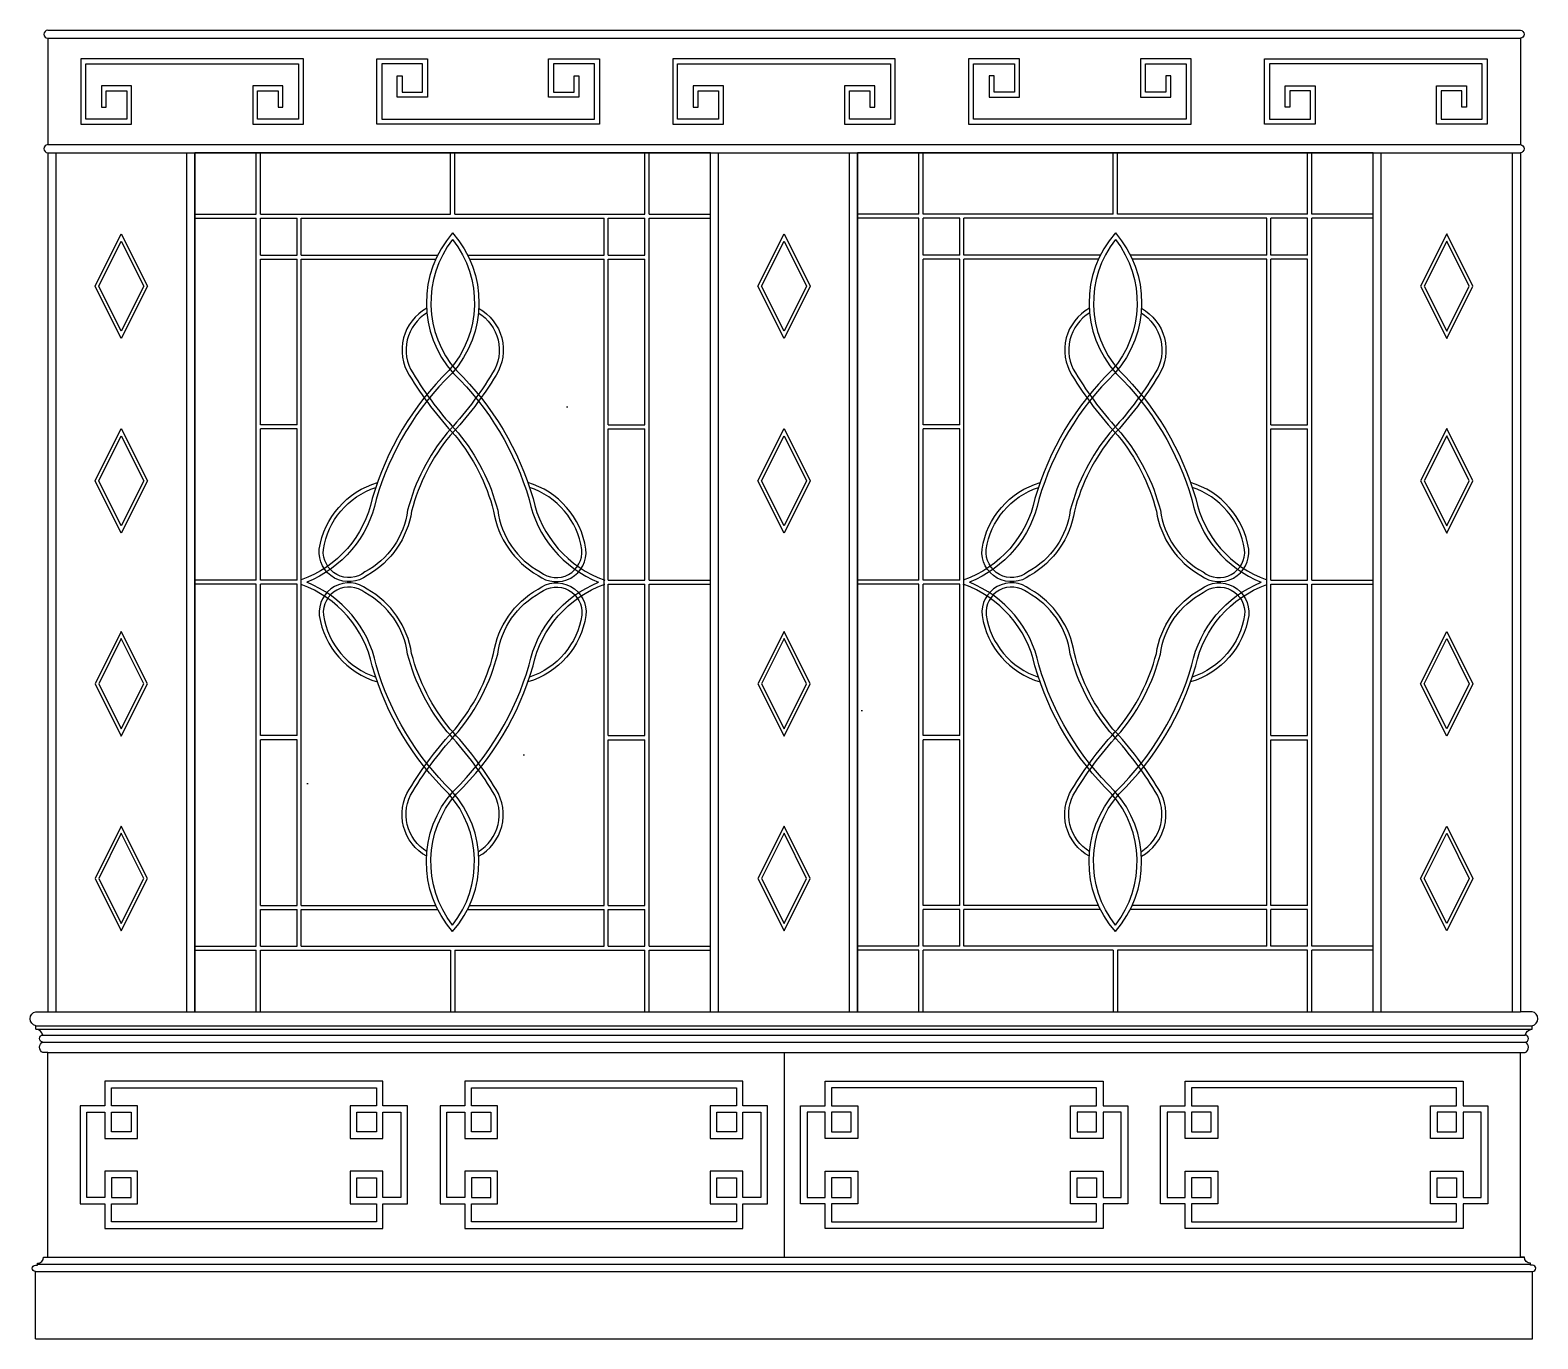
# Model space of a CAD drawing. Header units: metres. Extents: x 2563 to 4406, y 2334 to 3934.
import ezdxf

# ---------------------------------------------------------------- set-up
doc = ezdxf.new("R2010")
doc.units = ezdxf.units.M
for name, color, linetype in [('2', 2, 'Continuous'), ('3', 3, 'Continuous'), ('4', 4, 'Continuous'), ('7', 7, 'Continuous'), ('BH', 3, 'Continuous')]:
    doc.layers.add(name, color=color, linetype=linetype)

msp = doc.modelspace()

# ---------------------------------------------------------------- hatches: boundary and pattern name
at = {"layer": 'BH'}
h = msp.add_hatch(dxfattribs=at)
h.set_pattern_fill('AR-SAND', scale=20)
h.paths.add_polyline_path([(3076.89, 3784.37), (2844.39, 3784.37), (2844.39, 3709.37), (3076.89, 3709.37)])
h.paths.add_polyline_path([(3314.39, 3784.37), (3081.89, 3784.37), (3081.89, 3709.37), (3314.39, 3709.37)])
h.paths.add_polyline_path([(3394.39, 3784.37), (3319.39, 3784.37), (3319.39, 3709.37), (3394.39, 3709.37)])
h.paths.add_polyline_path([(2839.39, 3784.37), (2764.39, 3784.37), (2764.39, 3709.37), (2839.39, 3709.37)])
h.paths.add_polyline_path([(2839.39, 3704.37), (2764.39, 3704.37), (2764.39, 3261.87), (2839.39, 3261.87)])
h.paths.add_polyline_path([(2839.39, 3256.87), (2764.39, 3256.87), (2764.39, 2814.37), (2839.39, 2814.37)])
h.paths.add_polyline_path([(3394.39, 3256.87), (3319.39, 3256.87), (3319.39, 2814.37), (3394.39, 2814.37)])
h.paths.add_polyline_path([(3394.39, 3704.37), (3319.39, 3704.37), (3319.39, 3261.87), (3394.39, 3261.87)])
h.paths.add_polyline_path([(3394.39, 2809.37), (3319.39, 2809.37), (3319.39, 2734.37), (3394.39, 2734.37)])
h.paths.add_polyline_path([(3314.39, 2809.37), (3081.89, 2809.37), (3081.89, 2734.37), (3314.39, 2734.37)])
h.paths.add_polyline_path([(3076.89, 2809.37), (2844.39, 2809.37), (2844.39, 2734.37), (3076.89, 2734.37)])
h.paths.add_polyline_path([(2839.39, 2809.37), (2764.39, 2809.37), (2764.39, 2734.37), (2839.39, 2734.37)])
h.paths.add_polyline_path([(2987.49, 3137.44, -0.29), (2916.43, 3218.71, -0.17), (2922.46, 3242.45, 0.06), (2894.39, 3256.56), (2894.39, 2864.37), (3058.88, 2864.37, -0.12), (3047.63, 2924.4, -0.43), (3026.32, 3006.16, -0.02), (3044.94, 3033.9, -0.08)])
h.paths.add_polyline_path([(3264.39, 3256.56, 0.06), (3236.32, 3242.45, -0.17), (3242.35, 3218.71, -0.29), (3171.29, 3137.44, -0.08), (3113.84, 3033.9, -0.02), (3132.45, 3006.16, -0.43), (3111.15, 2924.4, -0.12), (3099.89, 2864.37), (3264.39, 2864.37)])
h.paths.add_polyline_path([(3264.39, 3654.37), (3099.89, 3654.37, -0.12), (3111.15, 3594.33, -0.43), (3132.45, 3512.58, -0.02), (3113.84, 3484.84, -0.08), (3171.29, 3381.3, -0.29), (3242.35, 3300.02, -0.17), (3236.32, 3276.28, 0.06), (3264.39, 3262.18)])
h.paths.add_polyline_path([(3026.32, 3512.58, -0.43), (3047.63, 3594.33, -0.12), (3058.88, 3654.37), (2894.39, 3654.37), (2894.39, 3262.18, 0.06), (2922.46, 3276.28, -0.17), (2916.43, 3300.02, -0.29), (2987.49, 3381.3, -0.08), (3044.94, 3484.84, -0.02)])
h = msp.add_hatch(dxfattribs=at)
h.set_pattern_fill('AR-SAND', scale=20)
h.paths.add_polyline_path([(3649.39, 3784.37), (3574.39, 3784.37), (3574.39, 3709.37), (3649.39, 3709.37)])
h.paths.add_polyline_path([(3886.89, 3784.37), (3654.39, 3784.37), (3654.39, 3709.37), (3886.89, 3709.37)])
h.paths.add_polyline_path([(4124.39, 3784.37), (3891.89, 3784.37), (3891.89, 3709.37), (4124.39, 3709.37)])
h.paths.add_polyline_path([(4204.39, 3784.37), (4129.39, 3784.37), (4129.39, 3709.37), (4204.39, 3709.37)])
h.paths.add_polyline_path([(4204.39, 3704.37), (4129.39, 3704.37), (4129.39, 3261.87), (4204.39, 3261.87)])
h.paths.add_polyline_path([(4204.39, 3256.87), (4129.39, 3256.87), (4129.39, 2814.37), (4204.39, 2814.37)])
h.paths.add_polyline_path([(4204.39, 2809.37), (4129.39, 2809.37), (4129.39, 2734.37), (4204.39, 2734.37)])
h.paths.add_polyline_path([(4124.39, 2809.37), (3891.89, 2809.37), (3891.89, 2734.37), (4124.39, 2734.37)])
h.paths.add_polyline_path([(3886.89, 2809.37), (3654.39, 2809.37), (3654.39, 2734.37), (3886.89, 2734.37)])
h.paths.add_polyline_path([(3649.39, 2809.37), (3574.39, 2809.37), (3574.39, 2734.37), (3649.39, 2734.37)])
h.paths.add_polyline_path([(3649.39, 3256.87), (3574.39, 3256.87), (3574.39, 2814.37), (3649.39, 2814.37)])
h.paths.add_polyline_path([(3649.39, 3704.37), (3574.39, 3704.37), (3574.39, 3261.87), (3649.39, 3261.87)])
h.paths.add_polyline_path([(3854.94, 3484.84, -0.02), (3836.32, 3512.58, -0.43), (3857.63, 3594.33, -0.12), (3868.88, 3654.37), (3704.39, 3654.37), (3704.39, 3262.18, 0.06), (3732.46, 3276.28, -0.17), (3726.43, 3300.02, -0.29), (3797.49, 3381.3, -0.08)])
h.paths.add_polyline_path([(4074.39, 3654.37), (3909.89, 3654.37, -0.12), (3921.15, 3594.33, -0.43), (3942.45, 3512.58, -0.02), (3923.84, 3484.84, -0.08), (3981.29, 3381.3, -0.29), (4052.35, 3300.02, -0.17), (4046.32, 3276.28, 0.06), (4074.39, 3262.18)])
h.paths.add_polyline_path([(4074.39, 3256.56, 0.06), (4046.32, 3242.45, -0.17), (4052.35, 3218.71, -0.29), (3981.29, 3137.44, -0.08), (3923.84, 3033.9, -0.02), (3942.45, 3006.16, -0.43), (3921.15, 2924.4, -0.12), (3909.89, 2864.37), (4074.39, 2864.37)])
h.paths.add_polyline_path([(3836.32, 3006.16, -0.02), (3854.94, 3033.9, -0.08), (3797.49, 3137.44, -0.29), (3726.43, 3218.71, -0.17), (3732.46, 3242.45, 0.06), (3704.39, 3256.56), (3704.39, 2864.37), (3868.88, 2864.37, -0.12), (3857.63, 2924.4, -0.43)])
h = msp.add_hatch(dxfattribs=at)
h.set_pattern_fill('CROSS', scale=40)
h.paths.add_polyline_path([(2646.86, 3621.37), (2674.39, 3566.31), (2701.92, 3621.37), (2674.39, 3676.42)])
h = msp.add_hatch(dxfattribs=at)
h.set_pattern_fill('CROSS', scale=40)
h.paths.add_polyline_path([(3456.86, 3621.37), (3484.39, 3566.31), (3511.92, 3621.37), (3484.39, 3676.42)])
h = msp.add_hatch(dxfattribs=at)
h.set_pattern_fill('CROSS', scale=40)
h.paths.add_polyline_path([(4294.39, 3676.42), (4266.86, 3621.37), (4294.39, 3566.31), (4321.92, 3621.37)])
h = msp.add_hatch(dxfattribs=at)
h.set_pattern_fill('CROSS', scale=40)
h.paths.add_polyline_path([(2646.86, 3383.37), (2674.39, 3328.31), (2701.92, 3383.37), (2674.39, 3438.42)])
h = msp.add_hatch(dxfattribs=at)
h.set_pattern_fill('CROSS', scale=40)
h.paths.add_polyline_path([(3456.86, 3383.37), (3484.39, 3328.31), (3511.92, 3383.37), (3484.39, 3438.42)])
h = msp.add_hatch(dxfattribs=at)
h.set_pattern_fill('CROSS', scale=40)
h.paths.add_polyline_path([(4294.39, 3438.42), (4266.86, 3383.37), (4294.39, 3328.31), (4321.92, 3383.37)])
h = msp.add_hatch(dxfattribs=at)
h.set_pattern_fill('CROSS', scale=40)
h.paths.add_polyline_path([(2674.39, 3080.31), (2701.92, 3135.37), (2674.39, 3190.42), (2646.86, 3135.37)])
h = msp.add_hatch(dxfattribs=at)
h.set_pattern_fill('CROSS', scale=40)
h.paths.add_polyline_path([(3484.39, 3080.31), (3511.92, 3135.37), (3484.39, 3190.42), (3456.86, 3135.37)])
h = msp.add_hatch(dxfattribs=at)
h.set_pattern_fill('CROSS', scale=40)
h.paths.add_polyline_path([(4321.92, 3135.37), (4294.39, 3190.42), (4266.86, 3135.37), (4294.39, 3080.31)])
h = msp.add_hatch(dxfattribs=at)
h.set_pattern_fill('CROSS', scale=40)
h.paths.add_polyline_path([(2674.39, 2842.31), (2701.92, 2897.37), (2674.39, 2952.42), (2646.86, 2897.37)])
h = msp.add_hatch(dxfattribs=at)
h.set_pattern_fill('CROSS', scale=40)
h.paths.add_polyline_path([(3484.39, 2842.31), (3511.92, 2897.37), (3484.39, 2952.42), (3456.86, 2897.37)])
h = msp.add_hatch(dxfattribs=at)
h.set_pattern_fill('CROSS', scale=40)
h.paths.add_polyline_path([(4321.92, 2897.37), (4294.39, 2952.42), (4266.86, 2897.37), (4294.39, 2842.31)])

# ---------------------------------------------------------------- linework, layer by layer
at = {"layer": '2'}
msp.add_line((2569.39, 2334.37), (4399.39, 2334.37), dxfattribs=at)
at = {"layer": '3'}
for p, q in [((2754.39, 2734.37), (2754.39, 3784.37)), ((2839.39, 3709.37), (2839.39, 3784.37)), ((2844.39, 3709.37), (2844.39, 3784.37)), ((3076.89, 3709.37), (3076.89, 3784.37)), ((3081.89, 3709.37), (3081.89, 3784.37)), ((3314.39, 3709.37), (3314.39, 3784.37)), ((3319.39, 3709.37), (3319.39, 3784.37)), ((3404.39, 2734.37), (3404.39, 3784.37)), ((3564.39, 2734.37), (3564.39, 3784.37)), ((3649.39, 3709.37), (3649.39, 3784.37)), ((3654.39, 3709.37), (3654.39, 3784.37)), ((3886.89, 3709.37), (3886.89, 3784.37)), ((3891.89, 3709.37), (3891.89, 3784.37)), ((4124.39, 3709.37), (4124.39, 3784.37)), ((4129.39, 3709.37), (4129.39, 3784.37)), ((4214.39, 2734.37), (4214.39, 3784.37)), ((2764.39, 3709.37), (2839.39, 3709.37)), ((2764.39, 3704.37), (2839.39, 3704.37)), ((2839.39, 3261.87), (2839.39, 3704.37)), ((2844.39, 3709.37), (3076.89, 3709.37)), ((2844.39, 3659.37), (2844.39, 3704.37)), ((2844.39, 3704.37), (2889.39, 3704.37)), ((2889.39, 3659.37), (2889.39, 3704.37)), ((2894.39, 3704.37), (3264.39, 3704.37)), ((2894.39, 3659.37), (2894.39, 3704.37)), ((3081.89, 3709.37), (3314.39, 3709.37)), ((3264.39, 3659.37), (3264.39, 3704.37)), ((3269.39, 3659.37), (3269.39, 3704.37)), ((3269.39, 3704.37), (3314.39, 3704.37)), ((3314.39, 3659.37), (3314.39, 3704.37)), ((3319.39, 3709.37), (3394.39, 3709.37)), ((3319.39, 3704.37), (3394.39, 3704.37)), ((3319.39, 3261.87), (3319.39, 3704.37)), ((3649.39, 3709.37), (3574.39, 3709.37)), ((3649.39, 3704.37), (3574.39, 3704.37)), ((3649.39, 3261.87), (3649.39, 3704.37)), ((3886.89, 3709.37), (3654.39, 3709.37)), ((3654.39, 3659.37), (3654.39, 3704.37)), ((3699.39, 3704.37), (3654.39, 3704.37)), ((3699.39, 3659.37), (3699.39, 3704.37)), ((4074.39, 3704.37), (3704.39, 3704.37)), ((3704.39, 3659.37), (3704.39, 3704.37)), ((4124.39, 3709.37), (3891.89, 3709.37)), ((4074.39, 3659.37), (4074.39, 3704.37)), ((4079.39, 3659.37), (4079.39, 3704.37)), ((4124.39, 3704.37), (4079.39, 3704.37)), ((4124.39, 3659.37), (4124.39, 3704.37)), ((4204.39, 3709.37), (4129.39, 3709.37)), ((4129.39, 3261.87), (4129.39, 3704.37)), ((4204.39, 3704.37), (4129.39, 3704.37)), ((2844.39, 3659.37), (2889.39, 3659.37)), ((2844.39, 3451.87), (2844.39, 3654.37)), ((2844.39, 3654.37), (2889.39, 3654.37)), ((2889.39, 3451.87), (2889.39, 3654.37)), ((2894.39, 3659.37), (3061.26, 3659.37)), ((2894.39, 2864.37), (2894.39, 3654.37)), ((2894.39, 3654.37), (3058.88, 3654.37)), ((3097.52, 3659.37), (3264.39, 3659.37)), ((3099.89, 3654.37), (3264.39, 3654.37)), ((3264.39, 2864.37), (3264.39, 3654.37)), ((3269.39, 3659.37), (3314.39, 3659.37)), ((3269.39, 3451.87), (3269.39, 3654.37)), ((3269.39, 3654.37), (3314.39, 3654.37)), ((3314.39, 3451.87), (3314.39, 3654.37)), ((3699.39, 3659.37), (3654.39, 3659.37)), ((3654.39, 3451.87), (3654.39, 3654.37)), ((3699.39, 3654.37), (3654.39, 3654.37)), ((3699.39, 3451.87), (3699.39, 3654.37)), ((3871.26, 3659.37), (3704.39, 3659.37)), ((3704.39, 2864.37), (3704.39, 3654.37)), ((3868.88, 3654.37), (3704.39, 3654.37)), ((4074.39, 3659.37), (3907.52, 3659.37)), ((4074.39, 3654.37), (3909.89, 3654.37)), ((4074.39, 2864.37), (4074.39, 3654.37)), ((4124.39, 3659.37), (4079.39, 3659.37)), ((4079.39, 3451.87), (4079.39, 3654.37)), ((4124.39, 3654.37), (4079.39, 3654.37)), ((4124.39, 3451.87), (4124.39, 3654.37)), ((2889.39, 3451.87), (2844.39, 3451.87)), ((2844.39, 3261.87), (2844.39, 3446.87)), ((2889.39, 3446.87), (2844.39, 3446.87)), ((2889.39, 3261.87), (2889.39, 3446.87)), ((3269.39, 3451.87), (3314.39, 3451.87)), ((3269.39, 3261.87), (3269.39, 3446.87)), ((3269.39, 3446.87), (3314.39, 3446.87)), ((3314.39, 3261.87), (3314.39, 3446.87)), ((3699.39, 3451.87), (3654.39, 3451.87)), ((3654.39, 3261.87), (3654.39, 3446.87)), ((3699.39, 3446.87), (3654.39, 3446.87)), ((3699.39, 3261.87), (3699.39, 3446.87)), ((4079.39, 3451.87), (4124.39, 3451.87)), ((4079.39, 3261.87), (4079.39, 3446.87)), ((4079.39, 3446.87), (4124.39, 3446.87)), ((4124.39, 3261.87), (4124.39, 3446.87)), ((2839.39, 3261.87), (2764.39, 3261.87)), ((2889.39, 3261.87), (2844.39, 3261.87)), ((3264.39, 3261.87), (3265.25, 3261.87)), ((3269.39, 3261.87), (3314.39, 3261.87)), ((3319.39, 3261.87), (3394.39, 3261.87)), ((3649.39, 3261.87), (3574.39, 3261.87)), ((3699.39, 3261.87), (3654.39, 3261.87)), ((3704.39, 3261.87), (3703.53, 3261.87)), ((4079.39, 3261.87), (4124.39, 3261.87)), ((4129.39, 3261.87), (4204.39, 3261.87)), ((2839.39, 3256.87), (2764.39, 3256.87)), ((2839.39, 2814.37), (2839.39, 3256.87)), ((2844.39, 3071.87), (2844.39, 3256.87)), ((2889.39, 3256.87), (2844.39, 3256.87)), ((2889.39, 3071.87), (2889.39, 3256.87)), ((3264.39, 3256.87), (3265.25, 3256.87)), ((3269.39, 3071.87), (3269.39, 3256.87)), ((3269.39, 3256.87), (3314.39, 3256.87)), ((3314.39, 3071.87), (3314.39, 3256.87)), ((3319.39, 2814.37), (3319.39, 3256.87)), ((3319.39, 3256.87), (3394.39, 3256.87)), ((3649.39, 3256.87), (3574.39, 3256.87)), ((3649.39, 2814.37), (3649.39, 3256.87)), ((3654.39, 3071.87), (3654.39, 3256.87)), ((3699.39, 3256.87), (3654.39, 3256.87)), ((3699.39, 3071.87), (3699.39, 3256.87)), ((3704.39, 3256.87), (3703.53, 3256.87)), ((4079.39, 3071.87), (4079.39, 3256.87)), ((4079.39, 3256.87), (4124.39, 3256.87)), ((4124.39, 3071.87), (4124.39, 3256.87)), ((4129.39, 2814.37), (4129.39, 3256.87)), ((4129.39, 3256.87), (4204.39, 3256.87)), ((2889.39, 3071.87), (2844.39, 3071.87)), ((2844.39, 2864.37), (2844.39, 3066.87)), ((2889.39, 3066.87), (2844.39, 3066.87)), ((2889.39, 2864.37), (2889.39, 3066.87)), ((3269.39, 3071.87), (3314.39, 3071.87)), ((3269.39, 2864.37), (3269.39, 3066.87)), ((3269.39, 3066.87), (3314.39, 3066.87)), ((3314.39, 2864.37), (3314.39, 3066.87)), ((3699.39, 3071.87), (3654.39, 3071.87)), ((3654.39, 2864.37), (3654.39, 3066.87)), ((3699.39, 3066.87), (3654.39, 3066.87)), ((3699.39, 2864.37), (3699.39, 3066.87)), ((4079.39, 3071.87), (4124.39, 3071.87)), ((4079.39, 2864.37), (4079.39, 3066.87)), ((4079.39, 3066.87), (4124.39, 3066.87)), ((4124.39, 2864.37), (4124.39, 3066.87)), ((2844.39, 2864.37), (2889.39, 2864.37)), ((2844.39, 2859.37), (2889.39, 2859.37)), ((2844.39, 2814.37), (2844.39, 2859.37)), ((2889.39, 2814.37), (2889.39, 2859.37)), ((2894.39, 2864.37), (3058.88, 2864.37)), ((2894.39, 2859.37), (3061.26, 2859.37)), ((2894.39, 2814.37), (2894.39, 2859.37)), ((3097.52, 2859.37), (3264.39, 2859.37)), ((3099.89, 2864.37), (3264.39, 2864.37)), ((3264.39, 2814.37), (3264.39, 2859.37)), ((3269.39, 2864.37), (3314.39, 2864.37)), ((3269.39, 2814.37), (3269.39, 2859.37)), ((3269.39, 2859.37), (3314.39, 2859.37)), ((3314.39, 2814.37), (3314.39, 2859.37)), ((3699.39, 2864.37), (3654.39, 2864.37)), ((3654.39, 2814.37), (3654.39, 2859.37)), ((3699.39, 2859.37), (3654.39, 2859.37)), ((3699.39, 2814.37), (3699.39, 2859.37)), ((3868.88, 2864.37), (3704.39, 2864.37)), ((3871.26, 2859.37), (3704.39, 2859.37)), ((3704.39, 2814.37), (3704.39, 2859.37)), ((4074.39, 2859.37), (3907.52, 2859.37)), ((4074.39, 2864.37), (3909.89, 2864.37)), ((4074.39, 2814.37), (4074.39, 2859.37)), ((4124.39, 2864.37), (4079.39, 2864.37)), ((4079.39, 2814.37), (4079.39, 2859.37)), ((4124.39, 2859.37), (4079.39, 2859.37)), ((4124.39, 2814.37), (4124.39, 2859.37)), ((2764.39, 2814.37), (2839.39, 2814.37)), ((2764.39, 2809.37), (2839.39, 2809.37)), ((2839.39, 2734.37), (2839.39, 2809.37)), ((2844.39, 2814.37), (2889.39, 2814.37)), ((2844.39, 2809.37), (3076.89, 2809.37)), ((2844.39, 2734.37), (2844.39, 2809.37)), ((2894.39, 2814.37), (3264.39, 2814.37)), ((3076.89, 2809.37), (3076.89, 2734.37)), ((3081.89, 2809.37), (3081.89, 2734.37)), ((3081.89, 2809.37), (3314.39, 2809.37)), ((3269.39, 2814.37), (3314.39, 2814.37)), ((3314.39, 2734.37), (3314.39, 2809.37)), ((3319.39, 2814.37), (3394.39, 2814.37)), ((3319.39, 2809.37), (3394.39, 2809.37)), ((3319.39, 2734.37), (3319.39, 2809.37)), ((3649.39, 2814.37), (3574.39, 2814.37)), ((3649.39, 2809.37), (3574.39, 2809.37)), ((3649.39, 2734.37), (3649.39, 2809.37)), ((3699.39, 2814.37), (3654.39, 2814.37)), ((3886.89, 2809.37), (3654.39, 2809.37)), ((3654.39, 2734.37), (3654.39, 2809.37)), ((4074.39, 2814.37), (3704.39, 2814.37)), ((3886.89, 2809.37), (3886.89, 2734.37)), ((3891.89, 2809.37), (3891.89, 2734.37)), ((4124.39, 2809.37), (3891.89, 2809.37)), ((4124.39, 2814.37), (4079.39, 2814.37)), ((4124.39, 2734.37), (4124.39, 2809.37)), ((4204.39, 2814.37), (4129.39, 2814.37)), ((4129.39, 2734.37), (4129.39, 2809.37)), ((4204.39, 2809.37), (4129.39, 2809.37)), ((2570.1, 2717.22), (4398.67, 2717.22)), ((2570.1, 2712.94), (4398.67, 2712.94)), ((2578.67, 2705.8), (4390.1, 2705.8)), ((2578.67, 2697.22), (4390.1, 2697.22)), ((2569.39, 2416.87), (4399.39, 2416.87)), ((2571.89, 2425.62), (4396.89, 2425.62))]:
    msp.add_line(p, q, dxfattribs=at)
for points in [[(2872.02, 3840.37), (2872.02, 3866.37), (2835.02, 3866.37), (2835.02, 3819.37), (2897.02, 3819.37), (2897.02, 3899.37), (2625.02, 3899.37), (2625.02, 3819.37), (2687.02, 3819.37), (2687.02, 3866.37), (2650.02, 3866.37), (2650.02, 3840.37), (2656.02, 3840.37), (2656.02, 3860.37), (2681.02, 3860.37), (2681.02, 3825.37), (2631.02, 3825.37), (2631.02, 3893.37), (2891.02, 3893.37), (2891.02, 3825.37), (2841.02, 3825.37), (2841.02, 3860.37), (2866.02, 3860.37), (2866.02, 3840.37)], [(3233.71, 3878.37), (3233.71, 3852.37), (3196.71, 3852.37), (3196.71, 3899.37), (3258.71, 3899.37), (3258.71, 3819.37), (2986.71, 3819.37), (2986.71, 3899.37), (3048.71, 3899.37), (3048.71, 3852.37), (3011.71, 3852.37), (3011.71, 3878.37), (3017.71, 3878.37), (3017.71, 3858.37), (3042.71, 3858.37), (3042.71, 3893.37), (2992.71, 3893.37), (2992.71, 3825.37), (3252.71, 3825.37), (3252.71, 3893.37), (3202.71, 3893.37), (3202.71, 3858.37), (3227.71, 3858.37), (3227.71, 3878.37)], [(3595.39, 3840.37), (3595.39, 3866.37), (3558.39, 3866.37), (3558.39, 3819.37), (3620.39, 3819.37), (3620.39, 3899.37), (3348.39, 3899.37), (3348.39, 3819.37), (3410.39, 3819.37), (3410.39, 3866.37), (3373.39, 3866.37), (3373.39, 3840.37), (3379.39, 3840.37), (3379.39, 3860.37), (3404.39, 3860.37), (3404.39, 3825.37), (3354.39, 3825.37), (3354.39, 3893.37), (3614.39, 3893.37), (3614.39, 3825.37), (3564.39, 3825.37), (3564.39, 3860.37), (3589.39, 3860.37), (3589.39, 3840.37)], [(3735.07, 3878.37), (3735.07, 3852.37), (3772.07, 3852.37), (3772.07, 3899.37), (3710.07, 3899.37), (3710.07, 3819.37), (3982.07, 3819.37), (3982.07, 3899.37), (3920.07, 3899.37), (3920.07, 3852.37), (3957.07, 3852.37), (3957.07, 3878.37), (3951.07, 3878.37), (3951.07, 3858.37), (3926.07, 3858.37), (3926.07, 3893.37), (3976.07, 3893.37), (3976.07, 3825.37), (3716.07, 3825.37), (3716.07, 3893.37), (3766.07, 3893.37), (3766.07, 3858.37), (3741.07, 3858.37), (3741.07, 3878.37)], [(4096.76, 3840.37), (4096.76, 3866.37), (4133.76, 3866.37), (4133.76, 3819.37), (4071.76, 3819.37), (4071.76, 3899.37), (4343.76, 3899.37), (4343.76, 3819.37), (4281.76, 3819.37), (4281.76, 3866.37), (4318.76, 3866.37), (4318.76, 3840.37), (4312.76, 3840.37), (4312.76, 3860.37), (4287.76, 3860.37), (4287.76, 3825.37), (4337.76, 3825.37), (4337.76, 3893.37), (4077.76, 3893.37), (4077.76, 3825.37), (4127.76, 3825.37), (4127.76, 3860.37), (4102.76, 3860.37), (4102.76, 3840.37)], [(2764.39, 2734.37), (3394.39, 2734.37), (3394.39, 3784.37), (2764.39, 3784.37)], [(2701.92, 3621.37), (2674.39, 3566.31), (2646.86, 3621.37), (2674.39, 3676.42)], [(3511.92, 3621.37), (3484.39, 3566.31), (3456.86, 3621.37), (3484.39, 3676.42)], [(4266.86, 3621.37), (4294.39, 3566.31), (4321.92, 3621.37), (4294.39, 3676.42)], [(2701.92, 3383.37), (2674.39, 3328.31), (2646.86, 3383.37), (2674.39, 3438.42)], [(3511.92, 3383.37), (3484.39, 3328.31), (3456.86, 3383.37), (3484.39, 3438.42)], [(4266.86, 3383.37), (4294.39, 3328.31), (4321.92, 3383.37), (4294.39, 3438.42)], [(2701.92, 3135.37), (2674.39, 3190.42), (2646.86, 3135.37), (2674.39, 3080.31)], [(3511.92, 3135.37), (3484.39, 3190.42), (3456.86, 3135.37), (3484.39, 3080.31)], [(4266.86, 3135.37), (4294.39, 3190.42), (4321.92, 3135.37), (4294.39, 3080.31)], [(2701.92, 2897.37), (2674.39, 2952.42), (2646.86, 2897.37), (2674.39, 2842.31)], [(3511.92, 2897.37), (3484.39, 2952.42), (3456.86, 2897.37), (3484.39, 2842.31)], [(4266.86, 2897.37), (4294.39, 2952.42), (4321.92, 2897.37), (4294.39, 2842.31)], [(2624.25, 2619.37), (2624.25, 2499.37), (2654.25, 2499.37), (2654.25, 2469.37), (2994.25, 2469.37), (2994.25, 2499.37), (3024.25, 2499.37), (3024.25, 2619.37), (2994.25, 2619.37), (2994.25, 2649.37), (2654.25, 2649.37), (2654.25, 2619.37)], [(2632.25, 2507.37), (2632.25, 2611.37), (2654.25, 2611.37), (2654.25, 2579.37), (2694.25, 2579.37), (2694.25, 2619.37), (2662.25, 2619.37), (2662.25, 2641.37), (2986.25, 2641.37), (2986.25, 2619.37), (2954.25, 2619.37), (2954.25, 2579.37), (2994.25, 2579.37), (2994.25, 2611.37), (3016.25, 2611.37), (3016.25, 2507.37), (2994.25, 2507.37), (2994.25, 2539.37), (2954.25, 2539.37), (2954.25, 2499.37), (2986.25, 2499.37), (2986.25, 2477.37), (2662.25, 2477.37), (2662.25, 2499.37), (2694.25, 2499.37), (2694.25, 2539.37), (2654.25, 2539.37), (2654.25, 2507.37)], [(3064.25, 2619.37), (3064.25, 2499.37), (3094.25, 2499.37), (3094.25, 2469.37), (3434.25, 2469.37), (3434.25, 2499.37), (3464.25, 2499.37), (3464.25, 2619.37), (3434.25, 2619.37), (3434.25, 2649.37), (3094.25, 2649.37), (3094.25, 2619.37)], [(3072.25, 2507.37), (3072.25, 2611.37), (3094.25, 2611.37), (3094.25, 2579.37), (3134.25, 2579.37), (3134.25, 2619.37), (3102.25, 2619.37), (3102.25, 2641.37), (3426.25, 2641.37), (3426.25, 2619.37), (3394.25, 2619.37), (3394.25, 2579.37), (3434.25, 2579.37), (3434.25, 2611.37), (3456.25, 2611.37), (3456.25, 2507.37), (3434.25, 2507.37), (3434.25, 2539.37), (3394.25, 2539.37), (3394.25, 2499.37), (3426.25, 2499.37), (3426.25, 2477.37), (3102.25, 2477.37), (3102.25, 2499.37), (3134.25, 2499.37), (3134.25, 2539.37), (3094.25, 2539.37), (3094.25, 2507.37)], [(3904.53, 2619.37), (3904.53, 2499.37), (3874.53, 2499.37), (3874.53, 2469.37), (3534.53, 2469.37), (3534.53, 2499.37), (3504.53, 2499.37), (3504.53, 2619.37), (3534.53, 2619.37), (3534.53, 2649.37), (3874.53, 2649.37), (3874.53, 2619.37)], [(3896.53, 2507.37), (3896.53, 2611.37), (3874.53, 2611.37), (3874.53, 2579.37), (3834.53, 2579.37), (3834.53, 2619.37), (3866.53, 2619.37), (3866.53, 2641.37), (3542.53, 2641.37), (3542.53, 2619.37), (3574.53, 2619.37), (3574.53, 2579.37), (3534.53, 2579.37), (3534.53, 2611.37), (3512.53, 2611.37), (3512.53, 2507.37), (3534.53, 2507.37), (3534.53, 2539.37), (3574.53, 2539.37), (3574.53, 2499.37), (3542.53, 2499.37), (3542.53, 2477.37), (3866.53, 2477.37), (3866.53, 2499.37), (3834.53, 2499.37), (3834.53, 2539.37), (3874.53, 2539.37), (3874.53, 2507.37)], [(4344.53, 2619.37), (4344.53, 2499.37), (4314.53, 2499.37), (4314.53, 2469.37), (3974.53, 2469.37), (3974.53, 2499.37), (3944.53, 2499.37), (3944.53, 2619.37), (3974.53, 2619.37), (3974.53, 2649.37), (4314.53, 2649.37), (4314.53, 2619.37)], [(4336.53, 2507.37), (4336.53, 2611.37), (4314.53, 2611.37), (4314.53, 2579.37), (4274.53, 2579.37), (4274.53, 2619.37), (4306.53, 2619.37), (4306.53, 2641.37), (3982.53, 2641.37), (3982.53, 2619.37), (4014.53, 2619.37), (4014.53, 2579.37), (3974.53, 2579.37), (3974.53, 2611.37), (3952.53, 2611.37), (3952.53, 2507.37), (3974.53, 2507.37), (3974.53, 2539.37), (4014.53, 2539.37), (4014.53, 2499.37), (3982.53, 2499.37), (3982.53, 2477.37), (4306.53, 2477.37), (4306.53, 2499.37), (4274.53, 2499.37), (4274.53, 2539.37), (4314.53, 2539.37), (4314.53, 2507.37)], [(2662.25, 2587.37), (2662.25, 2611.37), (2686.25, 2611.37), (2686.25, 2587.37)], [(2962.25, 2587.37), (2962.25, 2611.37), (2986.25, 2611.37), (2986.25, 2587.37)], [(3102.25, 2587.37), (3102.25, 2611.37), (3126.25, 2611.37), (3126.25, 2587.37)], [(3402.25, 2587.37), (3402.25, 2611.37), (3426.25, 2611.37), (3426.25, 2587.37)], [(3566.53, 2587.37), (3566.53, 2611.37), (3542.53, 2611.37), (3542.53, 2587.37)], [(3866.53, 2587.37), (3866.53, 2611.37), (3842.53, 2611.37), (3842.53, 2587.37)], [(4006.53, 2587.37), (4006.53, 2611.37), (3982.53, 2611.37), (3982.53, 2587.37)], [(4306.53, 2587.37), (4306.53, 2611.37), (4282.53, 2611.37), (4282.53, 2587.37)], [(2686.25, 2531.37), (2662.25, 2531.37), (2662.25, 2507.37), (2686.25, 2507.37)], [(2962.25, 2531.37), (2986.25, 2531.37), (2986.25, 2507.37), (2962.25, 2507.37)], [(3126.25, 2531.37), (3102.25, 2531.37), (3102.25, 2507.37), (3126.25, 2507.37)], [(3402.25, 2531.37), (3426.25, 2531.37), (3426.25, 2507.37), (3402.25, 2507.37)], [(3566.53, 2531.37), (3542.53, 2531.37), (3542.53, 2507.37), (3566.53, 2507.37)], [(3842.53, 2531.37), (3866.53, 2531.37), (3866.53, 2507.37), (3842.53, 2507.37)], [(4006.53, 2531.37), (3982.53, 2531.37), (3982.53, 2507.37), (4006.53, 2507.37)], [(4282.53, 2531.37), (4306.53, 2531.37), (4306.53, 2507.37), (4282.53, 2507.37)]]:
    msp.add_lwpolyline(points, close=True, dxfattribs=at)
for points in [[(2594.39, 3784.37), (2594.39, 2734.37)], [(4374.39, 3784.37), (4374.39, 2734.37)]]:
    msp.add_lwpolyline(points, dxfattribs=at)
for points in [[(3079.39, 3686.41, -0.38), (3078.45, 3514.68, 0.13), (2985.97, 3360.5, -0.25), (2900.98, 3259.37, -0.03)], [(3079.39, 3686.41, 0.38), (3080.33, 3514.68, -0.13), (3172.81, 3360.5, 0.25), (3257.8, 3259.37, 0.03)], [(3889.39, 3686.41, -0.38), (3888.45, 3514.68, 0.13), (3795.97, 3360.5, -0.25), (3710.98, 3259.37, -0.03)], [(3889.39, 3686.41, 0.38), (3890.33, 3514.68, -0.13), (3982.81, 3360.5, 0.25), (4067.8, 3259.37, 0.03)], [(3079.39, 3678.58, -0.36), (3074.82, 3518.13, 0.13), (2981.12, 3361.74, -0.26), (2894.39, 3262.18, -0.26)], [(3079.39, 3678.58, 0.36), (3083.96, 3518.13, -0.13), (3177.66, 3361.74, 0.26), (3265.25, 3261.87, 0.26)], [(3889.39, 3678.58, -0.36), (3884.82, 3518.13, 0.13), (3791.12, 3361.74, -0.26), (3703.53, 3261.87, -0.26)], [(3889.39, 3678.58, 0.36), (3893.96, 3518.13, -0.13), (3987.66, 3361.74, 0.26), (4074.39, 3262.18, 0.26)], [(3111.15, 3594.33, -0.43), (3132.45, 3512.58, -0.05), (3076.47, 3438.84, 0.11), (3029.27, 3346.42, -0.23), (2975.01, 3267.78, -0.66), (2916.43, 3300.02, -0.29), (2987.49, 3381.3, -0.29)], [(3047.63, 3594.33, 0.43), (3026.32, 3512.58, 0.05), (3082.31, 3438.84, -0.11), (3129.51, 3346.42, 0.23), (3183.77, 3267.78, 0.66), (3242.35, 3300.02, 0.29), (3171.29, 3381.3, 0.29)], [(3921.15, 3594.33, -0.43), (3942.45, 3512.58, -0.05), (3886.47, 3438.84, 0.11), (3839.27, 3346.42, -0.23), (3785.01, 3267.78, -0.66), (3726.43, 3300.02, -0.29), (3797.49, 3381.3, -0.29)], [(3857.63, 3594.33, 0.43), (3836.32, 3512.58, 0.05), (3892.31, 3438.84, -0.11), (3939.51, 3346.42, 0.23), (3993.77, 3267.78, 0.66), (4052.35, 3300.02, 0.29), (3981.29, 3381.3, 0.29)], [(3110.74, 3588.8, -0.42), (3128.22, 3515.23, -0.05), (3072.68, 3442.11, 0.11), (3024.36, 3347.42, -0.24), (2972.24, 3271.96, -0.66), (2921.4, 3299.41, -0.28), (2985.44, 3375.41)], [(3048.04, 3588.8, 0.42), (3030.56, 3515.23, 0.05), (3086.09, 3442.11, -0.11), (3134.41, 3347.42, 0.24), (3186.54, 3271.96, 0.66), (3237.38, 3299.41, 0.28), (3173.34, 3375.41)], [(3920.74, 3588.8, -0.42), (3938.22, 3515.23, -0.05), (3882.68, 3442.11, 0.11), (3834.36, 3347.42, -0.24), (3782.24, 3271.96, -0.66), (3731.4, 3299.41, -0.28), (3795.44, 3375.41)], [(3858.04, 3588.8, 0.42), (3840.56, 3515.23, 0.05), (3896.09, 3442.11, -0.11), (3944.41, 3347.42, 0.24), (3996.54, 3271.96, 0.66), (4047.38, 3299.41, 0.28), (3983.34, 3375.41)], [(3079.39, 2840.16, 0.36), (3074.82, 3000.61, -0.13), (2981.12, 3156.99, 0.26), (2894.39, 3256.56, 0.26)], [(3079.39, 2832.33, 0.38), (3078.45, 3004.05, -0.13), (2985.97, 3158.23, 0.25), (2900.98, 3259.37, 0.25)], [(3111.15, 2924.4, 0.43), (3132.45, 3006.16, 0.05), (3076.47, 3079.9, -0.11), (3029.27, 3172.31, 0.23), (2975.01, 3250.96, 0.66), (2916.43, 3218.71, 0.29), (2987.49, 3137.44, 0.29)], [(3110.74, 2929.94, 0.42), (3128.22, 3003.5, 0.05), (3072.68, 3076.62, -0.11), (3024.36, 3171.32, 0.24), (2972.24, 3246.77, 0.66), (2921.4, 3219.32, 0.28), (2985.44, 3143.33)], [(3047.63, 2924.4, -0.43), (3026.32, 3006.16, -0.05), (3082.31, 3079.9, 0.11), (3129.51, 3172.31, -0.23), (3183.77, 3250.96, -0.66), (3242.35, 3218.71, -0.29), (3171.29, 3137.44, -0.29)], [(3048.04, 2929.94, -0.42), (3030.56, 3003.5, -0.05), (3086.09, 3076.62, 0.11), (3134.41, 3171.32, -0.24), (3186.54, 3246.77, -0.66), (3237.38, 3219.32, -0.28), (3173.34, 3143.33)], [(3079.39, 2832.33, -0.38), (3080.33, 3004.05, 0.13), (3172.81, 3158.23, -0.25), (3257.8, 3259.37, -0.25)], [(3079.39, 2840.16, -0.36), (3083.96, 3000.61, 0.13), (3177.66, 3156.99, -0.26), (3265.25, 3256.87, -0.26)], [(3889.39, 2840.16, 0.36), (3884.82, 3000.61, -0.13), (3791.12, 3156.99, 0.26), (3703.53, 3256.87, 0.26)], [(3889.39, 2832.33, 0.38), (3888.45, 3004.05, -0.13), (3795.97, 3158.23, 0.25), (3710.98, 3259.37, 0.25)], [(3921.15, 2924.4, 0.43), (3942.45, 3006.16, 0.05), (3886.47, 3079.9, -0.11), (3839.27, 3172.31, 0.23), (3785.01, 3250.96, 0.66), (3726.43, 3218.71, 0.29), (3797.49, 3137.44, 0.29)], [(3920.74, 2929.94, 0.42), (3938.22, 3003.5, 0.05), (3882.68, 3076.62, -0.11), (3834.36, 3171.32, 0.24), (3782.24, 3246.77, 0.66), (3731.4, 3219.32, 0.28), (3795.44, 3143.33)], [(3857.63, 2924.4, -0.43), (3836.32, 3006.16, -0.05), (3892.31, 3079.9, 0.11), (3939.51, 3172.31, -0.23), (3993.77, 3250.96, -0.66), (4052.35, 3218.71, -0.29), (3981.29, 3137.44, -0.29)], [(3858.04, 2929.94, -0.42), (3840.56, 3003.5, -0.05), (3896.09, 3076.62, 0.11), (3944.41, 3171.32, -0.24), (3996.54, 3246.77, -0.66), (4047.38, 3219.32, -0.28), (3983.34, 3143.33)], [(3889.39, 2832.33, -0.38), (3890.33, 3004.05, 0.13), (3982.81, 3158.23, -0.25), (4067.8, 3259.37, -0.25)], [(3889.39, 2840.16, -0.36), (3893.96, 3000.61, 0.13), (3987.66, 3156.99, -0.26), (4074.39, 3256.56, -0.26)]]:
    msp.add_lwpolyline(points, format="xyb", dxfattribs=at)
at = {"layer": '4'}
for p, q in [((2584.39, 3934.37), (4384.39, 3934.37)), ((2584.39, 3784.37), (4384.39, 3784.37)), ((2764.39, 2734.37), (2764.39, 3784.37)), ((3394.39, 2734.37), (3394.39, 3784.37)), ((3574.39, 2734.37), (3574.39, 3784.37)), ((4204.39, 2734.37), (4204.39, 3784.37)), ((2584.39, 2734.37), (4384.39, 2734.37)), ((3484.39, 2684.37), (3484.39, 2434.37))]:
    msp.add_line(p, q, dxfattribs=at)
for points in [[(2584.39, 3934.37, 0.91), (2584.39, 3924.37), (2584.39, 3794.37, 0.91), (2584.39, 3784.37), (2584.39, 2734.37)], [(4384.39, 3934.37, -0.91), (4384.39, 3924.37), (4384.39, 3794.37, -0.91), (4384.39, 3784.37), (4384.39, 2734.37)], [(2584.39, 2434.37), (2584.39, 2684.37), (2578.67, 2684.37, -0.67), (2578.67, 2697.22, -1), (2578.67, 2705.8, 0.31), (2570.1, 2712.94), (2570.1, 2717.22, -0.83), (2570.1, 2734.37), (2584.39, 2734.37)], [(4384.39, 2434.37), (4384.39, 2684.37), (4390.1, 2684.37, 0.67), (4390.1, 2697.22, 1), (4390.1, 2705.8, -0.31), (4398.67, 2712.94), (4398.67, 2717.22, 0.83), (4398.67, 2734.37), (4384.39, 2734.37)], [(2569.39, 2334.37), (2569.39, 2416.87, -1), (2569.39, 2424.37), (2571.89, 2424.37), (2571.89, 2426.87, 0.41), (2579.39, 2434.37), (2584.39, 2434.37)], [(4399.39, 2334.37), (4399.39, 2416.87, 1), (4399.39, 2424.37), (4396.89, 2424.37), (4396.89, 2426.87, -0.41), (4389.39, 2434.37), (4384.39, 2434.37)]]:
    msp.add_lwpolyline(points, format="xyb", dxfattribs=at)
at = {"layer": '7'}
for p, q in [((2584.39, 3924.37), (4384.39, 3924.37)), ((2584.39, 3794.37), (4384.39, 3794.37)), ((2584.39, 2684.37), (4384.39, 2684.37)), ((2584.39, 2434.37), (4389.39, 2434.37))]:
    msp.add_line(p, q, dxfattribs=at)
for points in [[(2706.39, 3621.37), (2674.39, 3557.37), (2642.39, 3621.37), (2674.39, 3685.37)], [(3516.39, 3621.37), (3484.39, 3557.37), (3452.39, 3621.37), (3484.39, 3685.37)], [(4262.39, 3621.37), (4294.39, 3557.37), (4326.39, 3621.37), (4294.39, 3685.37)], [(2706.39, 3383.37), (2674.39, 3319.37), (2642.39, 3383.37), (2674.39, 3447.37)], [(3516.39, 3383.37), (3484.39, 3319.37), (3452.39, 3383.37), (3484.39, 3447.37)], [(4262.39, 3383.37), (4294.39, 3319.37), (4326.39, 3383.37), (4294.39, 3447.37)], [(2706.39, 3135.37), (2674.39, 3199.37), (2642.39, 3135.37), (2674.39, 3071.37)], [(3516.39, 3135.37), (3484.39, 3199.37), (3452.39, 3135.37), (3484.39, 3071.37)], [(4262.39, 3135.37), (4294.39, 3199.37), (4326.39, 3135.37), (4294.39, 3071.37)], [(2706.39, 2897.37), (2674.39, 2961.37), (2642.39, 2897.37), (2674.39, 2833.37)], [(3516.39, 2897.37), (3484.39, 2961.37), (3452.39, 2897.37), (3484.39, 2833.37)], [(4262.39, 2897.37), (4294.39, 2961.37), (4326.39, 2897.37), (4294.39, 2833.37)]]:
    msp.add_lwpolyline(points, close=True, dxfattribs=at)
at = {"layer": 'BH'}
msp.add_lwpolyline([(3574.39, 2734.37), (4204.39, 2734.37), (4204.39, 3784.37), (3574.39, 3784.37)], close=True, dxfattribs=at)

doc.saveas('drawing.dxf')
